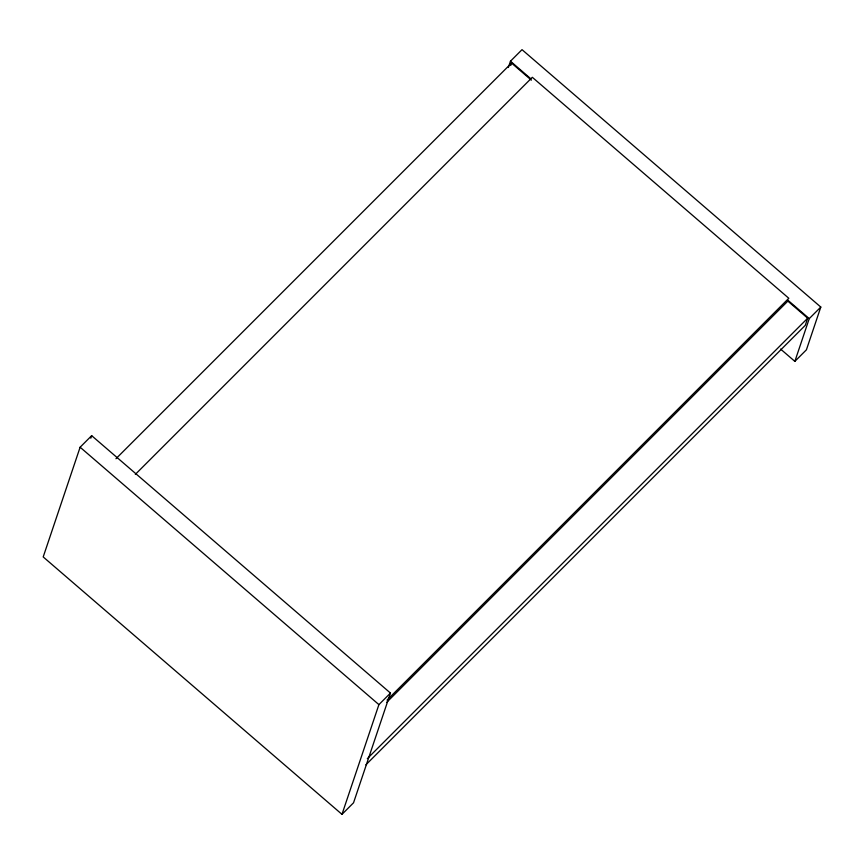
<?xml version="1.0" encoding="UTF-8"?>
<svg xmlns="http://www.w3.org/2000/svg" width="864" height="864" viewBox="0 0 864 864"><rect width="100%" height="100%" fill="white"/><g stroke="black" fill="none" stroke-linecap="round" stroke-linejoin="round"><path stroke-width="1.3" d="M80.125 447.217L43.2 556.934L341.982 814.342L353.538 802.786L390.463 693.068L91.67 435.661L80.125 447.217L378.907 704.624L341.982 814.342M90.817 438.21L91.67 435.661M508.345 67.5L510.462 61.214L522.018 49.658L820.8 307.066L806.414 349.812L794.858 361.368L780.581 349.067M510.743 65.448L511.542 63.072L531.371 80.158M386.564 702.486L787.849 301.115L807.689 318.2L805.291 325.328L365.872 764.824M794.858 361.368L809.244 318.622L820.8 307.066M115.97 458.719L511.542 63.072M135.324 474.401L532.332 77.306L788.81 298.264L387.029 700.121M378.907 704.624L390.463 693.068M367.319 758.657L807.689 318.2M510.462 61.214L530.852 78.786M787.828 300.175L809.244 318.622"/></g></svg>
